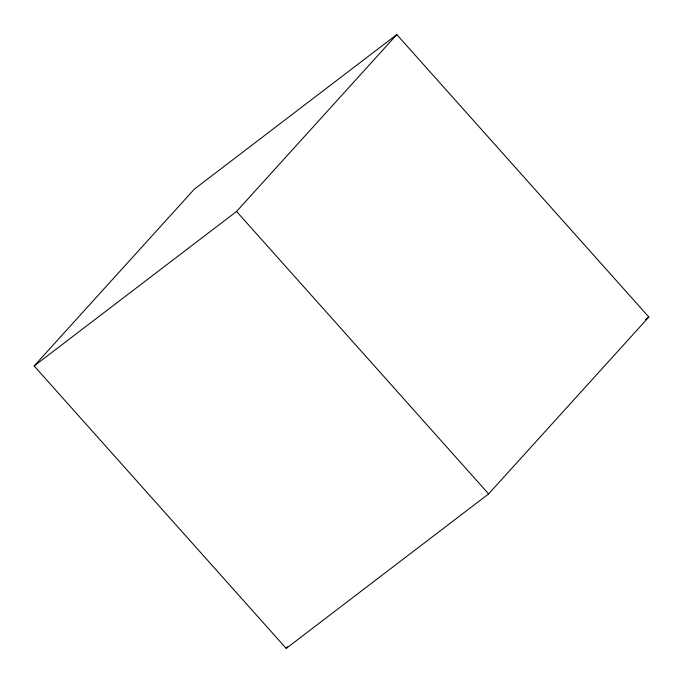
<?xml version="1.0" encoding="UTF-8"?>
<svg xmlns="http://www.w3.org/2000/svg" width="683" height="683" viewBox="0 0 683 683"><rect width="100%" height="100%" fill="white"/><g stroke="black" fill="none" stroke-linecap="round" stroke-linejoin="round"><path stroke-width="1.02" d="M34.15 365.96L194.382 189.089L396.797 34.585L648.85 317.04L488.618 493.911L286.203 648.415L34.15 365.96L236.566 211.457L396.797 34.585M286.203 648.415L287.637 646.835M645.461 319.627L648.85 317.04M236.566 211.457L488.618 493.911"/></g></svg>
